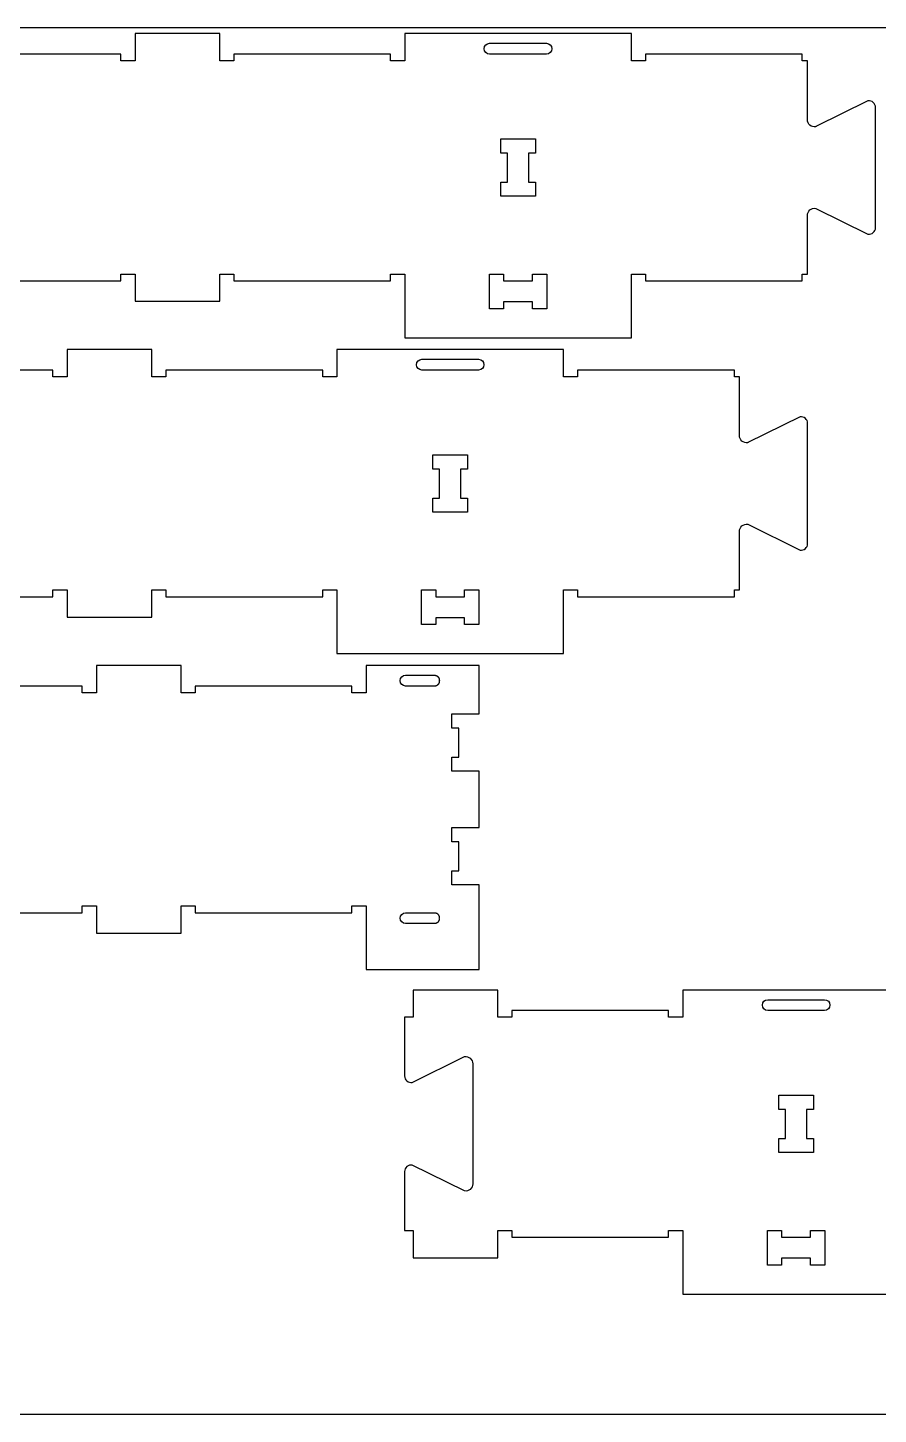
# Model space of a CAD drawing. Extents: x 0 to 4485, y 0 to 10771.
# Drawn here: x 1524 to 2273, y 3029 to 4249 of the extents above; entities that cross this region are included whole.
import ezdxf

# ---------------------------------------------------------------- set-up
doc = ezdxf.new("R2010")
doc.units = 0
for name, color, linetype in [('0_SHEET_SPRUCEPLY_2440X122', 1, 'CONTINUOUS'), ('3_ANYTOOL_CUTTHROUGH_INSID', 4, 'CONTINUOUS'), ('4_ANYTOOL_CUTTHROUGH_OUTSI', 5, 'CONTINUOUS')]:
    doc.layers.add(name, color=color, linetype=linetype)

msp = doc.modelspace()

# ---------------------------------------------------------------- linework, layer by layer
at = {"layer": '0_SHEET_SPRUCEPLY_2440X122'}
msp.add_lwpolyline([(371.7, 4249.4), (371.7, 3029.4), (2811.7, 3029.4), (2811.7, 4249.4)], close=True, dxfattribs=at)
at = {"layer": '3_ANYTOOL_CUTTHROUGH_INSID', "color": 4}
for points in [[(1930.7, 4235.7), (1980.7, 4235.7, -1), (1980.7, 4226.2), (1930.7, 4226.2, -1)], [(1871, 3957.7), (1921, 3957.7, -1), (1921, 3948.2), (1871, 3948.2, -1)], [(1856.7, 3679.7), (1882.4, 3679.7), (1882.5, 3679.7), (1882.6, 3679.7), (1882.7, 3679.7), (1882.8, 3679.7), (1882.9, 3679.6), (1883, 3679.6), (1883.1, 3679.6), (1883.2, 3679.6), (1883.3, 3679.6), (1883.4, 3679.5), (1883.5, 3679.5), (1883.6, 3679.5), (1883.7, 3679.4), (1883.8, 3679.4), (1883.9, 3679.4), (1884, 3679.3), (1884.1, 3679.3), (1884.2, 3679.2), (1884.3, 3679.2), (1884.4, 3679.1), (1884.5, 3679.1), (1884.5, 3679), (1884.6, 3678.9), (1884.7, 3678.9), (1884.8, 3678.8), (1884.9, 3678.7), (1885, 3678.6), (1885, 3678.6), (1885.1, 3678.5), (1885.2, 3678.4), (1885.3, 3678.3), (1885.3, 3678.2), (1885.4, 3678.1), (1885.5, 3678.1), (1885.6, 3678), (1885.6, 3677.9), (1885.7, 3677.8), (1885.7, 3677.7), (1885.8, 3677.6), (1885.8, 3677.5), (1885.9, 3677.4), (1885.9, 3677.3), (1886, 3677.2), (1886, 3677.1), (1886.1, 3677), (1886.1, 3676.9), (1886.2, 3676.7), (1886.2, 3676.6), (1886.2, 3676.5), (1886.3, 3676.4), (1886.3, 3676.3), (1886.3, 3676.2), (1886.3, 3676.1), (1886.4, 3676), (1886.4, 3675.9), (1886.4, 3675.8), (1886.4, 3675.7), (1886.4, 3675.6), (1886.4, 3675.5), (1886.4, 3675.3), (1886.4, 3675.2), (1886.4, 3675.1), (1886.5, 3675), (1886.5, 3674.9), (1886.5, 3674.8), (1886.4, 3674.7), (1886.4, 3674.6), (1886.4, 3674.5), (1886.4, 3674.4), (1886.4, 3674.3), (1886.4, 3674.2), (1886.4, 3674.1), (1886.4, 3674), (1886.4, 3673.9), (1886.3, 3673.7), (1886.3, 3673.6), (1886.3, 3673.5), (1886.3, 3673.4), (1886.2, 3673.3), (1886.2, 3673.2), (1886.2, 3673.1), (1886.1, 3673), (1886.1, 3672.9), (1886, 3672.8), (1886, 3672.7), (1885.9, 3672.6), (1885.9, 3672.5), (1885.8, 3672.4), (1885.8, 3672.3), (1885.7, 3672.2), (1885.7, 3672.1), (1885.6, 3672), (1885.6, 3671.9), (1885.5, 3671.8), (1885.4, 3671.7), (1885.3, 3671.6), (1885.3, 3671.5), (1885.2, 3671.4), (1885.1, 3671.4), (1885, 3671.3), (1885, 3671.2), (1884.9, 3671.1), (1884.8, 3671.1), (1884.7, 3671), (1884.6, 3670.9), (1884.5, 3670.9), (1884.5, 3670.8), (1884.4, 3670.7), (1884.3, 3670.7), (1884.2, 3670.6), (1884.1, 3670.6), (1884, 3670.5), (1883.9, 3670.5), (1883.8, 3670.4), (1883.7, 3670.4), (1883.6, 3670.4), (1883.5, 3670.3), (1883.4, 3670.3), (1883.3, 3670.3), (1883.2, 3670.3), (1883.1, 3670.2), (1883, 3670.2), (1882.9, 3670.2), (1882.8, 3670.2), (1882.7, 3670.2), (1882.6, 3670.2), (1882.5, 3670.2), (1882.4, 3670.2), (1856.7, 3670.2, -1)], [(1856.7, 3461.2, -1), (1856.7, 3470.7), (1882.4, 3470.7), (1882.5, 3470.7), (1882.6, 3470.7), (1882.7, 3470.7), (1882.8, 3470.7), (1882.9, 3470.6), (1883, 3470.6), (1883.1, 3470.6), (1883.2, 3470.6), (1883.3, 3470.6), (1883.4, 3470.5), (1883.5, 3470.5), (1883.6, 3470.5), (1883.7, 3470.4), (1883.8, 3470.4), (1883.9, 3470.4), (1884, 3470.3), (1884.1, 3470.3), (1884.2, 3470.2), (1884.3, 3470.2), (1884.4, 3470.1), (1884.5, 3470.1), (1884.5, 3470), (1884.6, 3469.9), (1884.7, 3469.9), (1884.8, 3469.8), (1884.9, 3469.7), (1885, 3469.6), (1885, 3469.6), (1885.1, 3469.5), (1885.2, 3469.4), (1885.3, 3469.3), (1885.3, 3469.2), (1885.4, 3469.1), (1885.5, 3469.1), (1885.6, 3469), (1885.6, 3468.9), (1885.7, 3468.8), (1885.7, 3468.7), (1885.8, 3468.6), (1885.8, 3468.5), (1885.9, 3468.4), (1885.9, 3468.3), (1886, 3468.2), (1886, 3468.1), (1886.1, 3468), (1886.1, 3467.9), (1886.2, 3467.7), (1886.2, 3467.6), (1886.2, 3467.5), (1886.3, 3467.4), (1886.3, 3467.3), (1886.3, 3467.2), (1886.3, 3467.1), (1886.4, 3467), (1886.4, 3466.9), (1886.4, 3466.8), (1886.4, 3466.7), (1886.4, 3466.6), (1886.4, 3466.5), (1886.4, 3466.3), (1886.4, 3466.2), (1886.4, 3466.1), (1886.5, 3466), (1886.5, 3465.9), (1886.5, 3465.8), (1886.4, 3465.7), (1886.4, 3465.6), (1886.4, 3465.5), (1886.4, 3465.4), (1886.4, 3465.3), (1886.4, 3465.2), (1886.4, 3465.1), (1886.4, 3465), (1886.4, 3464.9), (1886.3, 3464.7), (1886.3, 3464.6), (1886.3, 3464.5), (1886.3, 3464.4), (1886.2, 3464.3), (1886.2, 3464.2), (1886.2, 3464.1), (1886.1, 3464), (1886.1, 3463.9), (1886, 3463.8), (1886, 3463.7), (1885.9, 3463.6), (1885.9, 3463.5), (1885.8, 3463.4), (1885.8, 3463.3), (1885.7, 3463.2), (1885.7, 3463.1), (1885.6, 3463), (1885.6, 3462.9), (1885.5, 3462.8), (1885.4, 3462.7), (1885.3, 3462.6), (1885.3, 3462.5), (1885.2, 3462.4), (1885.1, 3462.4), (1885, 3462.3), (1885, 3462.2), (1884.9, 3462.1), (1884.8, 3462.1), (1884.7, 3462), (1884.6, 3461.9), (1884.5, 3461.9), (1884.5, 3461.8), (1884.4, 3461.7), (1884.3, 3461.7), (1884.2, 3461.6), (1884.1, 3461.6), (1884, 3461.5), (1883.9, 3461.5), (1883.8, 3461.4), (1883.7, 3461.4), (1883.6, 3461.4), (1883.5, 3461.3), (1883.4, 3461.3), (1883.3, 3461.3), (1883.2, 3461.3), (1883.1, 3461.2), (1883, 3461.2), (1882.9, 3461.2), (1882.8, 3461.2), (1882.7, 3461.2), (1882.6, 3461.2), (1882.5, 3461.2), (1882.4, 3461.2)], [(2175.6, 3394.2), (2225.6, 3394.2, -1), (2225.6, 3384.7), (2175.6, 3384.7, -1)]]:
    msp.add_lwpolyline(points, format="xyb", close=True, dxfattribs=at)
for points in [[(1946.5, 4113.6), (1946.5, 4139.1), (1940.5, 4139.1), (1940.5, 4151.6), (1971, 4151.6), (1971, 4139.1), (1965, 4139.1), (1965, 4113.6), (1971, 4113.6), (1971, 4101.1), (1940.5, 4101.1), (1940.5, 4113.6)], [(1968.5, 4008.2), (1943, 4008.2), (1943, 4002.2), (1930.5, 4002.2), (1930.5, 4032.7), (1943, 4032.7), (1943, 4026.7), (1968.5, 4026.7), (1968.5, 4032.7), (1981, 4032.7), (1981, 4002.2), (1968.5, 4002.2)], [(1886.7, 3835.6), (1886.7, 3861.1), (1880.7, 3861.1), (1880.7, 3873.6), (1911.2, 3873.6), (1911.2, 3861.1), (1905.2, 3861.1), (1905.2, 3835.6), (1911.2, 3835.6), (1911.2, 3823.1), (1880.7, 3823.1), (1880.7, 3835.6)], [(1908.7, 3730.2), (1883.2, 3730.2), (1883.2, 3724.2), (1870.7, 3724.2), (1870.7, 3754.7), (1883.2, 3754.7), (1883.2, 3748.7), (1908.7, 3748.7), (1908.7, 3754.7), (1921.2, 3754.7), (1921.2, 3724.2), (1908.7, 3724.2)], [(2191.3, 3272.2), (2191.3, 3297.7), (2185.3, 3297.7), (2185.3, 3310.2), (2215.8, 3310.2), (2215.8, 3297.7), (2209.8, 3297.7), (2209.8, 3272.2), (2215.8, 3272.2), (2215.8, 3259.7), (2185.3, 3259.7), (2185.3, 3272.2)], [(2213.3, 3166.7), (2187.8, 3166.7), (2187.8, 3160.7), (2175.3, 3160.7), (2175.3, 3191.2), (2187.8, 3191.2), (2187.8, 3185.2), (2213.3, 3185.2), (2213.3, 3191.2), (2225.8, 3191.2), (2225.8, 3160.7), (2213.3, 3160.7)]]:
    msp.add_lwpolyline(points, close=True, dxfattribs=at)
at = {"layer": '4_ANYTOOL_CUTTHROUGH_OUTSI', "color": 5}
for points in [[(1468, 4026.7), (1606, 4026.7), (1606, 4032.7), (1618.5, 4032.7), (1618.5, 4008.7), (1693, 4008.7), (1693, 4032.7), (1705.5, 4032.7), (1705.5, 4026.7), (1843.5, 4026.7), (1843.5, 4032.7), (1856, 4032.7), (1856, 3976.7), (2055.5, 3976.7), (2055.5, 4032.7), (2068, 4032.7), (2068, 4026.7), (2206, 4026.7), (2206, 4032.7), (2210.5, 4032.7), (2210.5, 4084.3), (2210.5, 4084.3, -0.463455), (2217.8, 4090.5), (2217.8, 4090.5), (2217.8, 4090.5), (2263.8, 4067.8), (2263.8, 4067.8, 0.461531), (2270.5, 4073.5), (2270.5, 4179.3, 0.461531), (2263.8, 4185), (2217.8, 4162.4), (2217.8, 4162.3), (2217.8, 4162.3), (2217.8, 4162.3, -0.220464), (2212.7, 4163.7, -0.220464), (2210.5, 4168.5), (2210.5, 4220.2), (2206, 4220.2), (2206, 4226.2), (2068, 4226.2), (2068, 4226.2), (2068, 4220.2), (2055.5, 4220.2), (2055.5, 4244.2), (1856, 4244.2), (1856, 4220.2), (1843.5, 4220.2), (1843.5, 4226.2), (1705.5, 4226.2), (1705.5, 4220.2), (1693, 4220.2), (1693, 4244.2), (1618.5, 4244.2), (1618.5, 4220.2), (1606, 4220.2), (1606, 4226.2), (1468, 4226.2)], [(1408.2, 3748.7), (1546.2, 3748.7), (1546.2, 3754.7), (1558.7, 3754.7), (1558.7, 3730.7), (1633.2, 3730.7), (1633.2, 3754.7), (1645.7, 3754.7), (1645.7, 3748.7), (1783.7, 3748.7), (1783.7, 3754.7), (1796.2, 3754.7), (1796.2, 3698.7), (1995.7, 3698.7), (1995.7, 3754.7), (2008.2, 3754.7), (2008.2, 3748.7), (2146.2, 3748.7), (2146.2, 3754.7), (2150.7, 3754.7), (2150.7, 3806.3), (2150.7, 3806.3, -0.463455), (2158, 3812.5), (2158, 3812.5), (2158.1, 3812.5), (2204.1, 3789.8), (2204.1, 3789.8, 0.461531), (2210.7, 3795.5), (2210.7, 3901.3, 0.461531), (2204.1, 3907), (2158.1, 3884.4), (2158, 3884.3), (2158, 3884.3), (2158, 3884.3, -0.463455), (2150.7, 3890.5), (2150.7, 3942.2), (2146.2, 3942.2), (2146.2, 3948.2), (2008.2, 3948.2), (2008.2, 3942.2), (1995.7, 3942.2), (1995.7, 3966.2), (1796.2, 3966.2), (1796.2, 3942.2), (1783.7, 3942.2), (1783.7, 3948.2), (1645.7, 3948.2), (1645.7, 3942.2), (1633.2, 3942.2), (1633.2, 3966.2), (1558.7, 3966.2), (1558.7, 3942.2), (1546.2, 3942.2), (1546.2, 3948.2), (1408.2, 3948.2)], [(2300.3, 3402.7), (2100.8, 3402.7), (2100.8, 3378.7), (2088.3, 3378.7), (2088.3, 3384.7), (1950.3, 3384.7), (1950.3, 3378.7), (1937.8, 3378.7), (1937.8, 3402.7), (1863.3, 3402.7), (1863.3, 3378.7), (1855.8, 3378.7), (1855.8, 3327.1), (1855.8, 3327.1, 0.461531), (1862.5, 3321.4), (1908.5, 3344.1), (1908.5, 3344.1), (1908.6, 3344.1), (1908.6, 3344.1, -0.220464), (1913.6, 3342.7, -0.220464), (1915.8, 3337.9), (1915.8, 3232.1, -0.220464), (1913.6, 3227.3, -0.220464), (1908.6, 3225.9), (1908.5, 3225.9), (1908.5, 3225.9), (1862.5, 3248.6), (1862.5, 3248.6, 0.461531), (1855.8, 3242.9), (1855.8, 3191.2), (1863.3, 3191.2), (1863.3, 3167.2), (1937.8, 3167.2), (1937.8, 3191.2), (1950.3, 3191.2), (1950.3, 3185.2), (2088.3, 3185.2), (2088.3, 3191.2), (2088.6, 3191.2), (2100.8, 3191.2), (2100.8, 3191), (2100.8, 3135.2), (2300.3, 3135.2)]]:
    msp.add_lwpolyline(points, format="xyb", dxfattribs=at)
msp.add_lwpolyline([(1434, 3470.7), (1572, 3470.7), (1572, 3476.7), (1584.5, 3476.7), (1584.5, 3452.7), (1659, 3452.7), (1659, 3476.7), (1671.5, 3476.7), (1671.5, 3470.7), (1809.5, 3470.7), (1809.5, 3476.7), (1822, 3476.7), (1822, 3476.4), (1822, 3420.7), (1921.5, 3420.7), (1921.5, 3495.2), (1897.5, 3495.2), (1897.5, 3507.7), (1903.5, 3507.7), (1903.5, 3533.2), (1897.5, 3533.2), (1897.5, 3545.7), (1921.5, 3545.7), (1921.5, 3595.2), (1897.5, 3595.2), (1897.5, 3607.7), (1903.5, 3607.7), (1903.5, 3633.2), (1897.5, 3633.2), (1897.5, 3645.7), (1921.5, 3645.7), (1921.5, 3688.2), (1921.5, 3688.2), (1822, 3688.2), (1822, 3664.2), (1809.5, 3664.2), (1809.5, 3670.2), (1671.5, 3670.2), (1671.5, 3664.2), (1659, 3664.2), (1659, 3688.2), (1584.5, 3688.2), (1584.5, 3664.2), (1572, 3664.2), (1572, 3670.2), (1434, 3670.2)], dxfattribs=at)

doc.saveas('drawing.dxf')
